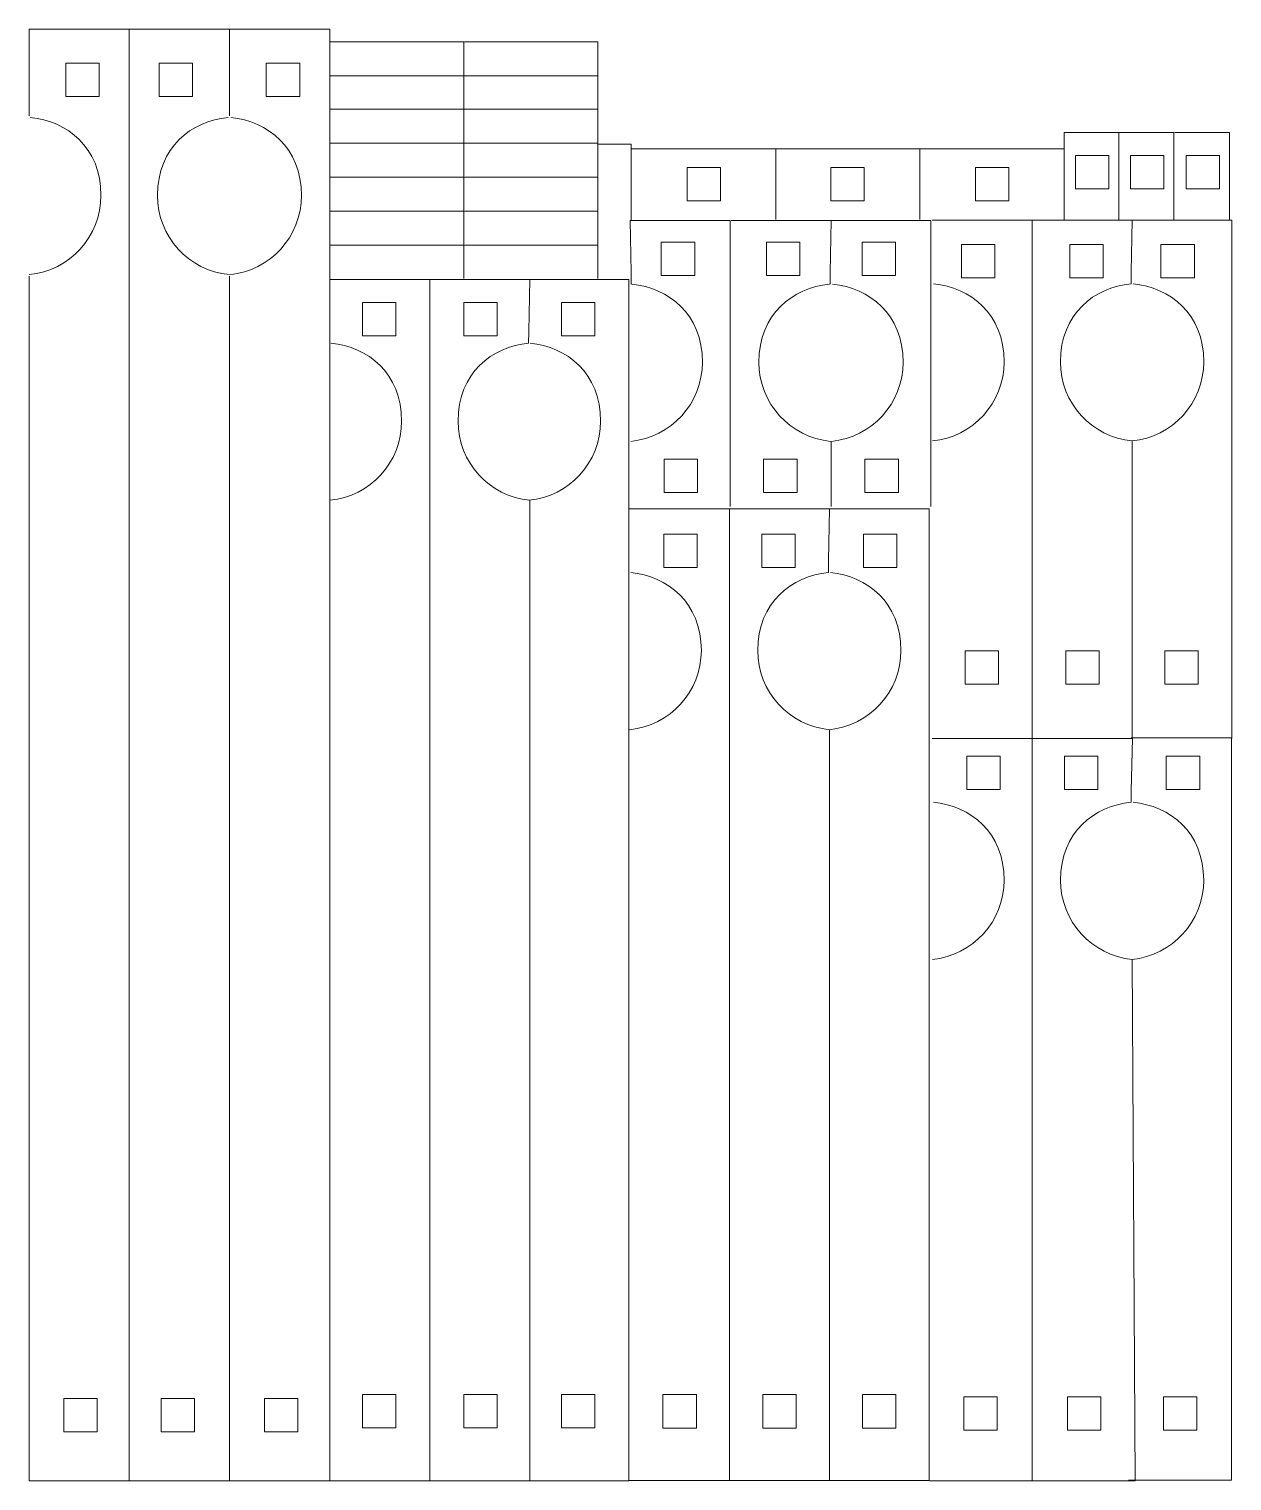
# Model space of a CAD drawing. Header units: millimetres. Extents: x -304 to 304, y -349 to 274.
# Drawn here: x -297.9 to -81.6, y -322.5 to -61.5 of the extents above; entities that cross this region are included whole.
import ezdxf

# ---------------------------------------------------------------- set-up
doc = ezdxf.new("R2010")
doc.units = ezdxf.units.MM
doc.header["$MEASUREMENT"] = 0
doc.layers.add('Layer 1', color=7, linetype='Continuous')

msp = doc.modelspace()

# ---------------------------------------------------------------- linework, layer by layer
at = {"layer": 'Layer 1', "color": 240, "lineweight": 9}
for points in [[(-291.3317, -73.5777), (-285.3317, -73.5777), (-285.3317, -67.5777), (-291.3317, -67.5777), (-291.3317, -73.5777)], [(-274.5087, -73.5847), (-268.5087, -73.5847), (-268.5087, -67.5847), (-274.5087, -67.5847), (-274.5087, -73.5847)], [(-255.2559, -73.6003), (-249.2559, -73.6003), (-249.2559, -67.6003), (-255.2559, -67.6003), (-255.2559, -73.6003)], [(-179.5746, -92.3753), (-173.5746, -92.3753), (-173.5746, -86.3753), (-179.5746, -86.3753), (-179.5746, -92.3753)], [(-153.7114, -92.3738), (-147.7114, -92.3738), (-147.7114, -86.3738), (-153.7114, -86.3738), (-153.7114, -92.3738)], [(-127.7114, -92.3738), (-121.7114, -92.3738), (-121.7114, -86.3738), (-127.7114, -86.3738), (-127.7114, -92.3738)], [(-184.2158, -105.7884), (-178.2158, -105.7884), (-178.2158, -99.7884), (-184.2158, -99.7884), (-184.2158, -105.7884)], [(-165.2806, -105.7884), (-159.2806, -105.7884), (-159.2806, -99.7884), (-165.2806, -99.7884), (-165.2806, -105.7884)], [(-148.1158, -105.7884), (-142.1158, -105.7884), (-142.1158, -99.7884), (-148.1158, -99.7884), (-148.1158, -105.7884)], [(-130.2498, -106.2105), (-124.2498, -106.2105), (-124.2498, -100.2105), (-130.2498, -100.2105), (-130.2498, -106.2105)], [(-110.7402, -106.2105), (-104.7402, -106.2105), (-104.7402, -100.2105), (-110.7402, -100.2105), (-110.7402, -106.2105)], [(-94.3498, -106.2105), (-88.3498, -106.2105), (-88.3498, -100.2105), (-94.3498, -100.2105), (-94.3498, -106.2105)], [(-237.9767, -116.6169), (-231.9767, -116.6169), (-231.9767, -110.6169), (-237.9767, -110.6169), (-237.9767, -116.6169)], [(-219.7291, -116.6169), (-213.7291, -116.6169), (-213.7291, -110.6169), (-219.7291, -110.6169), (-219.7291, -116.6169)], [(-202.1767, -116.6169), (-196.1767, -116.6169), (-196.1767, -110.6169), (-202.1767, -110.6169), (-202.1767, -116.6169)], [(-183.6867, -144.7717), (-177.6867, -144.7717), (-177.6867, -138.7717), (-183.6867, -138.7717), (-183.6867, -144.7717)], [(-165.8097, -144.7717), (-159.8097, -144.7717), (-159.8097, -138.7717), (-165.8097, -138.7717), (-165.8097, -144.7717)], [(-147.5867, -144.7717), (-141.5867, -144.7717), (-141.5867, -138.7717), (-147.5867, -138.7717), (-147.5867, -144.7717)], [(-183.7392, -158.2795), (-177.7392, -158.2795), (-177.7392, -152.2795), (-183.7392, -152.2795), (-183.7392, -158.2795)], [(-166.1486, -158.2795), (-160.1486, -158.2795), (-160.1486, -152.2795), (-166.1486, -152.2795), (-166.1486, -158.2795)], [(-147.8392, -158.2795), (-141.8392, -158.2795), (-141.8392, -152.2795), (-147.8392, -152.2795), (-147.8392, -158.2795)], [(-129.5456, -179.2355), (-123.5456, -179.2355), (-123.5456, -173.2355), (-129.5456, -173.2355), (-129.5456, -179.2355)], [(-111.4444, -179.2355), (-105.4444, -179.2355), (-105.4444, -173.2355), (-111.4444, -173.2355), (-111.4444, -179.2355)], [(-93.6456, -179.2355), (-87.6456, -179.2355), (-87.6456, -173.2355), (-93.6456, -173.2355), (-93.6456, -179.2355)], [(-129.2898, -198.1716), (-123.2898, -198.1716), (-123.2898, -192.1716), (-129.2898, -192.1716), (-129.2898, -198.1716)], [(-111.7002, -198.1716), (-105.7002, -198.1716), (-105.7002, -192.1716), (-111.7002, -192.1716), (-111.7002, -198.1716)], [(-93.3898, -198.1716), (-87.3898, -198.1716), (-87.3898, -192.1716), (-93.3898, -192.1716), (-93.3898, -198.1716)], [(-291.6859, -313.6443), (-285.6859, -313.6443), (-285.6859, -307.6443), (-291.6859, -307.6443), (-291.6859, -313.6443)], [(-274.1545, -313.6513), (-268.1545, -313.6513), (-268.1545, -307.6513), (-274.1545, -307.6513), (-274.1545, -313.6513)], [(-255.6101, -313.6669), (-249.6101, -313.6669), (-249.6101, -307.6669), (-255.6101, -307.6669), (-255.6101, -313.6669)], [(-237.9767, -312.9377), (-231.9767, -312.9377), (-231.9767, -306.9377), (-237.9767, -306.9377), (-237.9767, -312.9377)], [(-219.7291, -312.9377), (-213.7291, -312.9377), (-213.7291, -306.9377), (-219.7291, -306.9377), (-219.7291, -312.9377)], [(-202.1767, -312.9377), (-196.1767, -312.9377), (-196.1767, -306.9377), (-202.1767, -306.9377), (-202.1767, -312.9377)], [(-183.9142, -312.9712), (-177.9142, -312.9712), (-177.9142, -306.9712), (-183.9142, -306.9712), (-183.9142, -312.9712)], [(-165.9736, -312.9712), (-159.9736, -312.9712), (-159.9736, -306.9712), (-165.9736, -306.9712), (-165.9736, -312.9712)], [(-148.0142, -312.9712), (-142.0142, -312.9712), (-142.0142, -306.9712), (-148.0142, -306.9712), (-148.0142, -312.9712)], [(-129.819, -313.3549), (-123.819, -313.3549), (-123.819, -307.3549), (-129.819, -307.3549), (-129.819, -313.3549)], [(-111.171, -313.3549), (-105.171, -313.3549), (-105.171, -307.3549), (-111.171, -307.3549), (-111.171, -313.3549)], [(-93.919, -313.3549), (-87.919, -313.3549), (-87.919, -307.3549), (-93.919, -307.3549), (-93.919, -313.3549)]]:
    msp.add_lwpolyline(points, close=True, dxfattribs=at)
for points, knots in [([(-297.9329, -77.077), (-297.9329, -77.077), (-297.9329, -61.4676), (-297.9329, -61.4676), (-297.9329, -61.4676), (-297.9329, -61.4676), (-279.9329, -61.4676), (-279.9329, -61.4676)], [0, 0, 0, 0, 0.33333333, 0.33333333, 0.33333333, 0.33333333, 1, 1, 1, 1]), ([(-261.9075, -77.084), (-261.9075, -77.084), (-261.9075, -61.4746), (-261.9075, -61.4746), (-261.9075, -61.4746), (-261.9075, -61.4746), (-279.9075, -61.4746), (-279.9075, -61.4746), (-279.9075, -61.4746), (-279.9075, -61.4746), (-279.9075, -322.4747), (-279.9075, -322.4747), (-279.9075, -322.4747), (-279.9075, -322.4747), (-261.9075, -322.4747), (-261.9075, -322.4747), (-261.9075, -322.4747), (-261.9075, -322.4747), (-261.9075, -105.9236), (-261.9075, -105.9236)], [0, 0, 0, 0, 0.16666667, 0.16666667, 0.16666667, 0.16666667, 0.33333333, 0.33333333, 0.33333333, 0.33333333, 0.5, 0.5, 0.5, 0.5, 0.66666667, 0.66666667, 0.66666667, 0.66666667, 1, 1, 1, 1]), ([(-261.8571, -61.4902), (-261.8571, -61.4902), (-243.8571, -61.4902), (-243.8571, -61.4902), (-243.8571, -61.4902), (-243.8571, -61.4902), (-243.8571, -322.4903), (-243.8571, -322.4903), (-243.8571, -322.4903), (-243.8571, -322.4903), (-261.8571, -322.4903), (-261.8571, -322.4903)], [0, 0, 0, 0, 0.25, 0.25, 0.25, 0.25, 0.5, 0.5, 0.5, 0.5, 1, 1, 1, 1]), ([(-243.7074, -63.7965), (-243.7074, -63.7965), (-219.7074, -63.7965), (-219.7074, -63.7965), (-219.7074, -63.7965), (-219.7074, -63.7965), (-219.7074, -69.7965), (-219.7074, -69.7965)], [0, 0, 0, 0, 0.33333333, 0.33333333, 0.33333333, 0.33333333, 1, 1, 1, 1]), ([(-219.6074, -63.7965), (-219.6074, -63.7965), (-195.6074, -63.7965), (-195.6074, -63.7965), (-195.6074, -63.7965), (-195.6074, -63.7965), (-195.6074, -69.7965), (-195.6074, -69.7965)], [0, 0, 0, 0, 0.33333333, 0.33333333, 0.33333333, 0.33333333, 1, 1, 1, 1]), ([(-243.7074, -69.8965), (-243.7074, -69.8965), (-219.7074, -69.8965), (-219.7074, -69.8965), (-219.7074, -69.8965), (-219.7074, -69.8965), (-219.7074, -75.8965), (-219.7074, -75.8965)], [0, 0, 0, 0, 0.33333333, 0.33333333, 0.33333333, 0.33333333, 1, 1, 1, 1]), ([(-219.6074, -69.8965), (-219.6074, -69.8965), (-195.6074, -69.8965), (-195.6074, -69.8965), (-195.6074, -69.8965), (-195.6074, -69.8965), (-195.6074, -75.8965), (-195.6074, -75.8965)], [0, 0, 0, 0, 0.33333333, 0.33333333, 0.33333333, 0.33333333, 1, 1, 1, 1]), ([(-297.7034, -77.3519), (-291.1264, -78.0038), (-285.0078, -82.68), (-285.0078, -91.3801), (-285.0078, -91.3801), (-285.0078, -98.8021), (-290.6622, -104.9035), (-297.8982, -105.6115)], [0, 0, 0, 0, 0.33333333, 0.33333333, 0.33333333, 0.33333333, 1, 1, 1, 1]), ([(-262.137, -77.3589), (-268.714, -78.0108), (-274.8326, -82.687), (-274.8326, -91.3871), (-274.8326, -91.3871), (-274.8326, -98.8091), (-269.1782, -104.9105), (-261.9422, -105.6185)], [0, 0, 0, 0, 0.33333333, 0.33333333, 0.33333333, 0.33333333, 1, 1, 1, 1]), ([(-261.6276, -77.3745), (-255.0506, -78.0264), (-248.932, -82.7026), (-248.932, -91.4027), (-248.932, -91.4027), (-248.932, -98.8247), (-254.5864, -104.9261), (-261.8224, -105.6341)], [0, 0, 0, 0, 0.33333333, 0.33333333, 0.33333333, 0.33333333, 1, 1, 1, 1]), ([(-243.7074, -75.8965), (-243.7074, -75.8965), (-219.7074, -75.8965), (-219.7074, -75.8965), (-219.7074, -75.8965), (-219.7074, -75.8965), (-219.7074, -81.8965), (-219.7074, -81.8965)], [0, 0, 0, 0, 0.33333333, 0.33333333, 0.33333333, 0.33333333, 1, 1, 1, 1]), ([(-219.6074, -75.8965), (-219.6074, -75.8965), (-195.6074, -75.8965), (-195.6074, -75.8965), (-195.6074, -75.8965), (-195.6074, -75.8965), (-195.6074, -81.8965), (-195.6074, -81.8965)], [0, 0, 0, 0, 0.33333333, 0.33333333, 0.33333333, 0.33333333, 1, 1, 1, 1]), ([(-111.7469, -83.0238), (-111.7469, -83.0238), (-111.7807, -80.0867), (-111.7807, -80.0867), (-111.7807, -80.0867), (-111.7807, -80.0867), (-101.9483, -80.0867), (-101.9483, -80.0867), (-101.9483, -80.0867), (-101.9483, -80.0867), (-101.9483, -95.7955), (-101.9483, -95.7955)], [0, 0, 0, 0, 0.25, 0.25, 0.25, 0.25, 0.5, 0.5, 0.5, 0.5, 1, 1, 1, 1]), ([(-101.8807, -80.0867), (-101.8807, -80.0867), (-92.0483, -80.0867), (-92.0483, -80.0867), (-92.0483, -80.0867), (-92.0483, -80.0867), (-92.0483, -95.7955), (-92.0483, -95.7955)], [0, 0, 0, 0, 0.33333333, 0.33333333, 0.33333333, 0.33333333, 1, 1, 1, 1]), ([(-91.8807, -80.0867), (-91.8807, -80.0867), (-82.0483, -80.0867), (-82.0483, -80.0867), (-82.0483, -80.0867), (-82.0483, -80.0867), (-82.0483, -95.7955), (-82.0483, -95.7955)], [0, 0, 0, 0, 0.33333333, 0.33333333, 0.33333333, 0.33333333, 1, 1, 1, 1]), ([(-243.7074, -81.9965), (-243.7074, -81.9965), (-219.7074, -81.9965), (-219.7074, -81.9965), (-219.7074, -81.9965), (-219.7074, -81.9965), (-219.7074, -87.9965), (-219.7074, -87.9965)], [0, 0, 0, 0, 0.33333333, 0.33333333, 0.33333333, 0.33333333, 1, 1, 1, 1]), ([(-219.6074, -81.9965), (-219.6074, -81.9965), (-195.6074, -81.9965), (-195.6074, -81.9965), (-195.6074, -81.9965), (-195.6074, -81.9965), (-195.6074, -87.9965), (-195.6074, -87.9965)], [0, 0, 0, 0, 0.33333333, 0.33333333, 0.33333333, 0.33333333, 1, 1, 1, 1]), ([(-189.6363, -95.8734), (-189.6363, -95.8734), (-189.6363, -82.1559), (-189.6363, -82.1559), (-189.6363, -82.1559), (-189.6363, -82.1559), (-195.6363, -82.1559), (-195.6363, -82.1559)], [0, 0, 0, 0, 0.33333333, 0.33333333, 0.33333333, 0.33333333, 1, 1, 1, 1]), ([(-189.5392, -83.0253), (-189.5392, -83.0253), (-163.6101, -83.0253), (-163.6101, -83.0253), (-163.6101, -83.0253), (-163.6101, -83.0253), (-163.6101, -95.7253), (-163.6101, -95.7253)], [0, 0, 0, 0, 0.33333333, 0.33333333, 0.33333333, 0.33333333, 1, 1, 1, 1]), ([(-163.676, -83.0238), (-163.676, -83.0238), (-137.7469, -83.0238), (-137.7469, -83.0238), (-137.7469, -83.0238), (-137.7469, -83.0238), (-137.7469, -95.7238), (-137.7469, -95.7238)], [0, 0, 0, 0, 0.33333333, 0.33333333, 0.33333333, 0.33333333, 1, 1, 1, 1]), ([(-137.676, -83.0238), (-137.676, -83.0238), (-111.7469, -83.0238), (-111.7469, -83.0238), (-111.7469, -83.0238), (-111.7469, -83.0238), (-111.7469, -95.7238), (-111.7469, -95.7238)], [0, 0, 0, 0, 0.33333333, 0.33333333, 0.33333333, 0.33333333, 1, 1, 1, 1]), ([(-109.7307, -90.1965), (-109.7307, -90.1965), (-109.7307, -84.1965), (-109.7307, -84.1965), (-109.7307, -84.1965), (-109.7307, -84.1965), (-103.7307, -84.1965), (-103.7307, -84.1965), (-103.7307, -84.1965), (-103.7307, -84.1965), (-103.7307, -90.1965), (-103.7307, -90.1965), (-103.7307, -90.1965), (-103.7307, -90.1965), (-109.7307, -90.1965), (-109.7307, -90.1965)], [0, 0, 0, 0, 0.2, 0.2, 0.2, 0.2, 0.4, 0.4, 0.4, 0.4, 0.6, 0.6, 0.6, 0.6, 1, 1, 1, 1]), ([(-99.8307, -90.1965), (-99.8307, -90.1965), (-99.8307, -84.1965), (-99.8307, -84.1965), (-99.8307, -84.1965), (-99.8307, -84.1965), (-93.8307, -84.1965), (-93.8307, -84.1965), (-93.8307, -84.1965), (-93.8307, -84.1965), (-93.8307, -90.1965), (-93.8307, -90.1965), (-93.8307, -90.1965), (-93.8307, -90.1965), (-99.8307, -90.1965), (-99.8307, -90.1965)], [0, 0, 0, 0, 0.2, 0.2, 0.2, 0.2, 0.4, 0.4, 0.4, 0.4, 0.6, 0.6, 0.6, 0.6, 1, 1, 1, 1]), ([(-89.8307, -90.1965), (-89.8307, -90.1965), (-89.8307, -84.1965), (-89.8307, -84.1965), (-89.8307, -84.1965), (-89.8307, -84.1965), (-83.8307, -84.1965), (-83.8307, -84.1965), (-83.8307, -84.1965), (-83.8307, -84.1965), (-83.8307, -90.1965), (-83.8307, -90.1965), (-83.8307, -90.1965), (-83.8307, -90.1965), (-89.8307, -90.1965), (-89.8307, -90.1965)], [0, 0, 0, 0, 0.2, 0.2, 0.2, 0.2, 0.4, 0.4, 0.4, 0.4, 0.6, 0.6, 0.6, 0.6, 1, 1, 1, 1]), ([(-243.7074, -88.0965), (-243.7074, -88.0965), (-219.7074, -88.0965), (-219.7074, -88.0965), (-219.7074, -88.0965), (-219.7074, -88.0965), (-219.7074, -94.0965), (-219.7074, -94.0965)], [0, 0, 0, 0, 0.33333333, 0.33333333, 0.33333333, 0.33333333, 1, 1, 1, 1]), ([(-219.6074, -88.0965), (-219.6074, -88.0965), (-195.6074, -88.0965), (-195.6074, -88.0965), (-195.6074, -88.0965), (-195.6074, -88.0965), (-195.6074, -94.0965), (-195.6074, -94.0965)], [0, 0, 0, 0, 0.33333333, 0.33333333, 0.33333333, 0.33333333, 1, 1, 1, 1]), ([(-243.7074, -94.1965), (-243.7074, -94.1965), (-219.7074, -94.1965), (-219.7074, -94.1965), (-219.7074, -94.1965), (-219.7074, -94.1965), (-219.7074, -100.1965), (-219.7074, -100.1965)], [0, 0, 0, 0, 0.33333333, 0.33333333, 0.33333333, 0.33333333, 1, 1, 1, 1]), ([(-219.6074, -94.1965), (-219.6074, -94.1965), (-195.6074, -94.1965), (-195.6074, -94.1965), (-195.6074, -94.1965), (-195.6074, -94.1965), (-195.6074, -100.1965), (-195.6074, -100.1965)], [0, 0, 0, 0, 0.33333333, 0.33333333, 0.33333333, 0.33333333, 1, 1, 1, 1]), ([(-189.6187, -107.3389), (-189.6187, -107.3389), (-189.6363, -105.2559), (-189.6363, -105.2559), (-189.6363, -105.2559), (-189.6363, -105.2559), (-189.8482, -95.8734), (-189.8482, -95.8734), (-189.8482, -95.8734), (-189.8482, -95.8734), (-171.8482, -95.8734), (-171.8482, -95.8734), (-171.8482, -95.8734), (-171.8482, -95.8734), (-171.8482, -147.3026), (-171.8482, -147.3026)], [0, 0, 0, 0, 0.2, 0.2, 0.2, 0.2, 0.4, 0.4, 0.4, 0.4, 0.6, 0.6, 0.6, 0.6, 1, 1, 1, 1]), ([(-153.8777, -107.3389), (-153.8777, -107.3389), (-153.8601, -105.2559), (-153.8601, -105.2559), (-153.8601, -105.2559), (-153.8601, -105.2559), (-153.6482, -95.8734), (-153.6482, -95.8734), (-153.6482, -95.8734), (-153.6482, -95.8734), (-171.6482, -95.8734), (-171.6482, -95.8734)], [0, 0, 0, 0, 0.25, 0.25, 0.25, 0.25, 0.5, 0.5, 0.5, 0.5, 1, 1, 1, 1]), ([(-153.7482, -95.8734), (-153.7482, -95.8734), (-135.7482, -95.8734), (-135.7482, -95.8734), (-135.7482, -95.8734), (-135.7482, -95.8734), (-135.7482, -147.3026), (-135.7482, -147.3026)], [0, 0, 0, 0, 0.33333333, 0.33333333, 0.33333333, 0.33333333, 1, 1, 1, 1]), ([(-99.7353, -107.2673), (-99.7353, -107.2673), (-99.7177, -105.1843), (-99.7177, -105.1843), (-99.7177, -105.1843), (-99.7177, -105.1843), (-99.5058, -95.8018), (-99.5058, -95.8018), (-99.5058, -95.8018), (-99.5058, -95.8018), (-117.5058, -95.8018), (-117.5058, -95.8018), (-117.5058, -95.8018), (-117.5058, -95.8018), (-117.5058, -189.0352), (-117.5058, -189.0352)], [0, 0, 0, 0, 0.2, 0.2, 0.2, 0.2, 0.4, 0.4, 0.4, 0.4, 0.6, 0.6, 0.6, 0.6, 1, 1, 1, 1]), ([(-99.5842, -95.8018), (-99.5842, -95.8018), (-81.5842, -95.8018), (-81.5842, -95.8018), (-81.5842, -95.8018), (-81.5842, -95.8018), (-81.5842, -189.0352), (-81.5842, -189.0352)], [0, 0, 0, 0, 0.33333333, 0.33333333, 0.33333333, 0.33333333, 1, 1, 1, 1]), ([(-243.7074, -100.2965), (-243.7074, -100.2965), (-219.7074, -100.2965), (-219.7074, -100.2965), (-219.7074, -100.2965), (-219.7074, -100.2965), (-219.7074, -106.2965), (-219.7074, -106.2965)], [0, 0, 0, 0, 0.33333333, 0.33333333, 0.33333333, 0.33333333, 1, 1, 1, 1]), ([(-219.6074, -100.2965), (-219.6074, -100.2965), (-195.6074, -100.2965), (-195.6074, -100.2965), (-195.6074, -100.2965), (-195.6074, -100.2965), (-195.6074, -106.2965), (-195.6074, -106.2965)], [0, 0, 0, 0, 0.33333333, 0.33333333, 0.33333333, 0.33333333, 1, 1, 1, 1]), ([(-279.9329, -322.4677), (-279.9329, -322.4677), (-297.9329, -322.4677), (-297.9329, -322.4677), (-297.9329, -322.4677), (-297.9329, -322.4677), (-297.9329, -105.9166), (-297.9329, -105.9166)], [0, 0, 0, 0, 0.33333333, 0.33333333, 0.33333333, 0.33333333, 1, 1, 1, 1]), ([(-208.0824, -117.9348), (-208.0824, -117.9348), (-208.0648, -115.8518), (-208.0648, -115.8518), (-208.0648, -115.8518), (-208.0648, -115.8518), (-207.8529, -106.4693), (-207.8529, -106.4693), (-207.8529, -106.4693), (-207.8529, -106.4693), (-225.8529, -106.4693), (-225.8529, -106.4693), (-225.8529, -106.4693), (-225.8529, -106.4693), (-225.8529, -322.4693), (-225.8529, -322.4693), (-225.8529, -322.4693), (-225.8529, -322.4693), (-207.8529, -322.4693), (-207.8529, -322.4693), (-207.8529, -322.4693), (-207.8529, -322.4693), (-207.8876, -146.1943), (-207.8876, -146.1943)], [0, 0, 0, 0, 0.14285714, 0.14285714, 0.14285714, 0.14285714, 0.28571429, 0.28571429, 0.28571429, 0.28571429, 0.42857143, 0.42857143, 0.42857143, 0.42857143, 0.57142857, 0.57142857, 0.57142857, 0.57142857, 0.71428571, 0.71428571, 0.71428571, 0.71428571, 1, 1, 1, 1]), ([(-208.0529, -106.4693), (-208.0529, -106.4693), (-190.0529, -106.4693), (-190.0529, -106.4693), (-190.0529, -106.4693), (-190.0529, -106.4693), (-190.0529, -322.4693), (-190.0529, -322.4693), (-190.0529, -322.4693), (-190.0529, -322.4693), (-208.0529, -322.4693), (-208.0529, -322.4693)], [0, 0, 0, 0, 0.25, 0.25, 0.25, 0.25, 0.5, 0.5, 0.5, 0.5, 1, 1, 1, 1]), ([(-189.5187, -107.3389), (-182.9417, -107.9908), (-176.8231, -112.667), (-176.8231, -121.3671), (-176.8231, -121.3671), (-176.8231, -128.7891), (-182.4775, -134.8905), (-189.7135, -135.5985)], [0, 0, 0, 0, 0.33333333, 0.33333333, 0.33333333, 0.33333333, 1, 1, 1, 1]), ([(-153.9777, -107.3389), (-160.5547, -107.9908), (-166.6733, -112.667), (-166.6733, -121.3671), (-166.6733, -121.3671), (-166.6733, -128.7891), (-161.0189, -134.8905), (-153.7829, -135.5985)], [0, 0, 0, 0, 0.33333333, 0.33333333, 0.33333333, 0.33333333, 1, 1, 1, 1]), ([(-153.4187, -107.3389), (-146.8417, -107.9908), (-140.7231, -112.667), (-140.7231, -121.3671), (-140.7231, -121.3671), (-140.7231, -128.7891), (-146.3775, -134.8905), (-153.6135, -135.5985)], [0, 0, 0, 0, 0.33333333, 0.33333333, 0.33333333, 0.33333333, 1, 1, 1, 1]), ([(-135.2547, -107.2673), (-128.6777, -107.9192), (-122.5591, -112.5954), (-122.5591, -121.2955), (-122.5591, -121.2955), (-122.5591, -128.7175), (-128.2135, -134.8189), (-135.4495, -135.5269)], [0, 0, 0, 0, 0.33333333, 0.33333333, 0.33333333, 0.33333333, 1, 1, 1, 1]), ([(-99.7353, -107.2673), (-106.3123, -107.9192), (-112.4309, -112.5954), (-112.4309, -121.2955), (-112.4309, -121.2955), (-112.4309, -128.7175), (-106.7765, -134.8189), (-99.5405, -135.5269)], [0, 0, 0, 0, 0.33333333, 0.33333333, 0.33333333, 0.33333333, 1, 1, 1, 1]), ([(-99.3547, -107.2673), (-92.7777, -107.9192), (-86.6591, -112.5954), (-86.6591, -121.2955), (-86.6591, -121.2955), (-86.6591, -128.7175), (-92.3135, -134.8189), (-99.5495, -135.5269)], [0, 0, 0, 0, 0.33333333, 0.33333333, 0.33333333, 0.33333333, 1, 1, 1, 1]), ([(-243.6234, -117.9348), (-237.0464, -118.5867), (-230.9278, -123.2629), (-230.9278, -131.963), (-230.9278, -131.963), (-230.9278, -139.385), (-236.5822, -145.4864), (-243.8182, -146.1944)], [0, 0, 0, 0, 0.33333333, 0.33333333, 0.33333333, 0.33333333, 1, 1, 1, 1]), ([(-208.0824, -117.9348), (-214.6594, -118.5867), (-220.778, -123.2629), (-220.778, -131.963), (-220.778, -131.963), (-220.778, -139.385), (-215.1236, -145.4864), (-207.8876, -146.1944)], [0, 0, 0, 0, 0.33333333, 0.33333333, 0.33333333, 0.33333333, 1, 1, 1, 1]), ([(-207.8234, -117.9348), (-201.2464, -118.5867), (-195.1278, -123.2629), (-195.1278, -131.963), (-195.1278, -131.963), (-195.1278, -139.385), (-200.7822, -145.4864), (-208.0182, -146.1944)], [0, 0, 0, 0, 0.33333333, 0.33333333, 0.33333333, 0.33333333, 1, 1, 1, 1]), ([(-154.1734, -159.1702), (-154.1734, -159.1702), (-154.1558, -157.0872), (-154.1558, -157.0872), (-154.1558, -157.0872), (-154.1558, -157.0872), (-153.9439, -147.7047), (-153.9439, -147.7047), (-153.9439, -147.7047), (-153.9439, -147.7047), (-171.9439, -147.7047), (-171.9439, -147.7047), (-171.9439, -147.7047), (-171.9439, -147.7047), (-171.9439, -322.4298), (-171.9439, -322.4298), (-171.9439, -322.4298), (-171.9439, -322.4298), (-153.9524, -322.43), (-153.9524, -322.43), (-153.9524, -322.43), (-153.9524, -322.43), (-153.9786, -187.4297), (-153.9786, -187.4297)], [0, 0, 0, 0, 0.14285714, 0.14285714, 0.14285714, 0.14285714, 0.28571429, 0.28571429, 0.28571429, 0.28571429, 0.42857143, 0.42857143, 0.42857143, 0.42857143, 0.57142857, 0.57142857, 0.57142857, 0.57142857, 0.71428571, 0.71428571, 0.71428571, 0.71428571, 1, 1, 1, 1]), ([(-154.0439, -147.7047), (-154.0439, -147.7047), (-136.0439, -147.7047), (-136.0439, -147.7047), (-136.0439, -147.7047), (-136.0439, -147.7047), (-136.0439, -322.4298), (-136.0439, -322.4298), (-136.0439, -322.4298), (-136.0439, -322.4298), (-154.0354, -322.43), (-154.0354, -322.43)], [0, 0, 0, 0, 0.25, 0.25, 0.25, 0.25, 0.5, 0.5, 0.5, 0.5, 1, 1, 1, 1]), ([(-189.7144, -159.1702), (-183.1374, -159.8221), (-177.0188, -164.4983), (-177.0188, -173.1984), (-177.0188, -173.1984), (-177.0188, -180.6204), (-182.6732, -186.7218), (-189.9092, -187.4298)], [0, 0, 0, 0, 0.33333333, 0.33333333, 0.33333333, 0.33333333, 1, 1, 1, 1]), ([(-154.1734, -159.1702), (-160.7504, -159.8221), (-166.869, -164.4983), (-166.869, -173.1984), (-166.869, -173.1984), (-166.869, -180.6204), (-161.2146, -186.7218), (-153.9786, -187.4298)], [0, 0, 0, 0, 0.33333333, 0.33333333, 0.33333333, 0.33333333, 1, 1, 1, 1]), ([(-153.8144, -159.1702), (-147.2374, -159.8221), (-141.1188, -164.4983), (-141.1188, -173.1984), (-141.1188, -173.1984), (-141.1188, -180.6204), (-146.7732, -186.7218), (-154.0092, -187.4298)], [0, 0, 0, 0, 0.33333333, 0.33333333, 0.33333333, 0.33333333, 1, 1, 1, 1]), ([(-99.725, -200.4748), (-99.725, -200.4748), (-99.7074, -198.3918), (-99.7074, -198.3918), (-99.7074, -198.3918), (-99.7074, -198.3918), (-99.4955, -189.0093), (-99.4955, -189.0093), (-99.4955, -189.0093), (-99.4955, -189.0093), (-117.4955, -189.0093), (-117.4955, -189.0093), (-117.4955, -189.0093), (-117.4955, -189.0093), (-117.4955, -322.4592), (-117.4955, -322.4592), (-117.4955, -322.4592), (-117.4955, -322.4592), (-98.9843, -322.4592), (-98.9843, -322.4592), (-98.9843, -322.4592), (-98.9843, -322.4592), (-99.5302, -228.7343), (-99.5302, -228.7343)], [0, 0, 0, 0, 0.14285714, 0.14285714, 0.14285714, 0.14285714, 0.28571429, 0.28571429, 0.28571429, 0.28571429, 0.42857143, 0.42857143, 0.42857143, 0.42857143, 0.57142857, 0.57142857, 0.57142857, 0.57142857, 0.71428571, 0.71428571, 0.71428571, 0.71428571, 1, 1, 1, 1]), ([(-99.6945, -188.9092), (-99.6945, -188.9092), (-81.6945, -188.9092), (-81.6945, -188.9092), (-81.6945, -188.9092), (-81.6945, -188.9092), (-81.6945, -322.3591), (-81.6945, -322.3591), (-81.6945, -322.3591), (-81.6945, -322.3591), (-100.2057, -322.3591), (-100.2057, -322.3591)], [0, 0, 0, 0, 0.25, 0.25, 0.25, 0.25, 0.5, 0.5, 0.5, 0.5, 1, 1, 1, 1]), ([(-135.265, -200.4748), (-128.688, -201.1267), (-122.5694, -205.8029), (-122.5694, -214.503), (-122.5694, -214.503), (-122.5694, -221.925), (-128.2238, -228.0264), (-135.4598, -228.7344)], [0, 0, 0, 0, 0.33333333, 0.33333333, 0.33333333, 0.33333333, 1, 1, 1, 1]), ([(-99.725, -200.4748), (-106.302, -201.1267), (-112.4206, -205.8029), (-112.4206, -214.503), (-112.4206, -214.503), (-112.4206, -221.925), (-106.7662, -228.0264), (-99.5302, -228.7344)], [0, 0, 0, 0, 0.33333333, 0.33333333, 0.33333333, 0.33333333, 1, 1, 1, 1]), ([(-99.365, -200.4748), (-92.788, -201.1267), (-86.6694, -205.8029), (-86.6694, -214.503), (-86.6694, -214.503), (-86.6694, -221.925), (-92.3238, -228.0264), (-99.5598, -228.7344)], [0, 0, 0, 0, 0.33333333, 0.33333333, 0.33333333, 0.33333333, 1, 1, 1, 1])]:
    msp.add_open_spline(points, degree=3, knots=knots, dxfattribs=at)
for points in [[(-135.4842, -95.8018), (-135.4842, -95.8018), (-117.4842, -95.8018), (-117.4842, -95.8018)], [(-243.8529, -106.4693), (-243.8529, -106.4693), (-225.8529, -106.4693), (-225.8529, -106.4693)], [(-153.6807, -147.303), (-153.6807, -147.303), (-153.6829, -135.5984), (-153.6829, -135.5984)], [(-99.53, -189.035), (-99.53, -189.035), (-99.5405, -135.5268), (-99.5405, -135.5268)], [(-189.9439, -147.7047), (-189.9439, -147.7047), (-171.9439, -147.7047), (-171.9439, -147.7047)], [(-135.4945, -189.0093), (-135.4945, -189.0093), (-117.4945, -189.0093), (-117.4945, -189.0093)], [(-225.8529, -322.4693), (-225.8529, -322.4693), (-243.8529, -322.4693), (-243.8529, -322.4693)], [(-171.9439, -322.4298), (-171.9439, -322.4298), (-189.9354, -322.43), (-189.9354, -322.43)], [(-117.4945, -322.4592), (-117.4945, -322.4592), (-136.0057, -322.4592), (-136.0057, -322.4592)]]:
    msp.add_open_spline(points, degree=3, dxfattribs=at)

doc.saveas('drawing.dxf')
